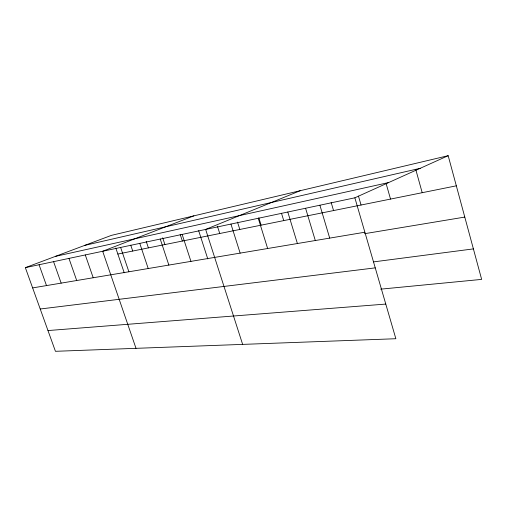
<?xml version="1.0" encoding="UTF-8"?>
<svg xmlns="http://www.w3.org/2000/svg" width="507" height="507" viewBox="0 0 507 507"><rect width="100%" height="100%" fill="white"/><g stroke="black" fill="none" stroke-linecap="round" stroke-linejoin="round"><path stroke-width="0.76" d="M354.862 197.806L395.866 338.727L55.44 351.307L25.35 267.645L354.862 197.806L448.175 155.693L481.65 279.395L380.687 289.155M300.29 190.683L205.646 229.43L242.644 344.386M193.864 215.855L102.668 251.257L136.003 348.328M25.35 267.645L111.477 235.349L448.175 155.693M84.688 245.394L420.24 168.305M55.453 256.358L388.654 182.558M117.846 254.045L456.325 185.822M32.638 287.906L364.875 232.219M364.552 233.708L464.786 217.078M373.551 261.891L473.392 248.893M40.224 309.004L375.25 267.867M47.981 330.558L385.783 304.073M39.064 264.743L46.498 285.58M53.577 261.663L61.163 283.121M68.958 258.405L76.709 280.517M85.29 254.945L93.206 277.754M120.628 247.454L128.892 271.771M115.811 248.062L124.228 272.779M130.736 245.141L132.726 251.041M139.78 243.392L148.215 268.533M146.2 241.313L148.393 247.885M162.677 237.802L164.914 244.558M160.237 239.057L168.856 265.072M182.14 234.418L190.949 261.371M180.169 234.342L182.355 241.04M198.649 230.66L207.788 258.925M217.402 226.135L219.753 233.505M237.504 222.11L239.824 229.456M230.951 224.069L240.147 253.126M258.83 217.826L261.111 225.165M258.247 218.283L267.652 248.519M281.493 213.257L283.743 220.608M287.799 212.021L297.406 243.531M305.62 208.377L315.24 240.324M319.892 205.221L329.702 238.119M331.141 202.413L333.555 210.57M358.455 196.07L361.054 205.024M386.03 183.261L390.529 199.086M415.854 169.839L422.198 192.698"/></g></svg>
